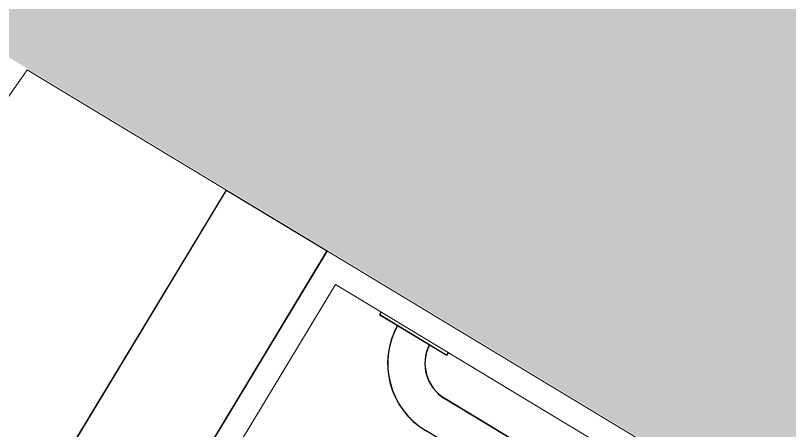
# Model space of a CAD drawing. Header units: centimetres. Extents: x 139057 to 200038, y 34824 to 80516.
# Drawn here: x 164662.9 to 164741.8, y 56743.1 to 56785.4 of the extents above; entities that cross this region are included whole.
import ezdxf

# ---------------------------------------------------------------- set-up
doc = ezdxf.new("R2010")
doc.units = ezdxf.units.CM
doc.header["$LTSCALE"] = 100
doc.layers.add('410_STRUTTURE_001-AM_0', color=7, linetype='Continuous', lineweight=0)
doc.layers.add('437_RIVESTIMENTI_001-AM_0', color=13, linetype='Continuous', lineweight=0)
for name, color, linetype in [('_retini_strutture', 7, 'Continuous'), ('A-MCLS4-12', 61, 'Continuous'), ('A-SANITARI', 6, 'Continuous')]:
    doc.layers.add(name, color=color, linetype=linetype)

msp = doc.modelspace()

# ---------------------------------------------------------------- hatches: boundary and pattern name
at = {"layer": '_retini_strutture'}
msp.add_hatch(color=256, dxfattribs=at).paths.add_polyline_path([(164482.958, 56614.822), (164573.082, 56560.425), (164593.752, 56594.67), (164556.507, 56617.151), (164614.034, 56712.46, -0.002919), (164660.934, 56781.888), (164946.647, 56609.434), (164972.485, 56652.241), (165195.083, 56517.884), (165169.245, 56475.077), (165404.682, 56332.97), (165293.58, 56148.901), (165336.387, 56123.063), (165499.164, 56392.745), (165420.723, 56440.091), (165410.388, 56422.969), (164709.602, 56845.955, -0.009249), (164866.187, 57060.973), (165547.328, 56649.844), (165526.658, 56615.599), (165565.589, 56583.34), (165605.637, 56649.69), (164884.59, 57084.906, -0.013407), (165126.878, 57385.206), (165193.624, 57344.919), (165219.462, 57387.726), (165159.905, 57423.674, -0.00621), (165278.198, 57557.023), (165230.7, 57593.971, 0.042639)])

# ---------------------------------------------------------------- linework, layer by layer
at = {"layer": '410_STRUTTURE_001-AM_0', "elevation": 0}
msp.add_lwpolyline([(165230.877, 57593.719, 0.042634), (164483.094, 56614.601), (164573.214, 56560.2), (164593.886, 56594.445), (164559.641, 56615.116), (164617.196, 56710.463, -0.002917), (164664.073, 56779.85), (164929.678, 56619.519), (164818.651, 56435.438), (165075.668, 56280.13), (165186.86, 56464.162)], format="xyb", dxfattribs=at)
at = {"layer": '437_RIVESTIMENTI_001-AM_0'}
msp.add_line((164599.056, 56603.004, 0), (164694.662, 56761.385, 0), dxfattribs=at)
at = {"layer": '437_RIVESTIMENTI_001-AM_0', "elevation": 0}
msp.add_lwpolyline([(164612.58, 56594.841), (164613.874, 56596.985), (164602.489, 56603.853), (164695.51, 56757.953), (164926.246, 56618.671), (164833.224, 56464.571), (164707.187, 56540.652), (164705.895, 56538.512)], dxfattribs=at)
at = {"layer": 'A-MCLS4-12'}
for p, q in [((164588.783, 56609.206, 0), (164684.389, 56767.587, 0)), ((164599.056, 56603.004, 0), (164694.662, 56761.385, 0))]:
    msp.add_line(p, q, dxfattribs=at)
at = {"layer": 'A-MCLS4-12', "elevation": 0}
msp.add_lwpolyline([(164583.615, 56600.644), (164684.389, 56767.587), (164694.662, 56761.385), (164593.889, 56594.443)], close=True, dxfattribs=at)
at = {"layer": 'A-SANITARI'}
for p, q in [((164700.019, 56754.881, 0), (164700.174, 56755.138, 0)), ((164700.019, 56754.881, 0), (164706.868, 56750.747, 0)), ((164700.023, 56754.903, 0), (164700.178, 56755.16, 0)), ((164700.023, 56754.903, 0), (164706.872, 56750.768, 0)), ((164706.868, 56750.747, 0), (164707.023, 56751.004, 0)), ((164706.872, 56750.768, 0), (164707.027, 56751.025, 0)), ((164864.19, 56651.225, 0), (164706.65, 56746.323, 0)), ((164864.194, 56651.247, 0), (164706.654, 56746.345, 0)), ((164862.231, 56647.993, 0), (164704.688, 56743.092, 0))]:
    msp.add_line(p, q, dxfattribs=at)
for centre, radius, start in [((164708.825, 56749.916, 0), 8, 151.03208), ((164708.83, 56749.937, 0), 8, 151.03208), ((164708.825, 56749.916, 0), 4.2, 152.97902), ((164708.83, 56749.937, 0), 4.2, 152.97902)]:
    msp.add_arc(centre, radius, start, 238.88304, dxfattribs=at)

doc.saveas('drawing.dxf')
